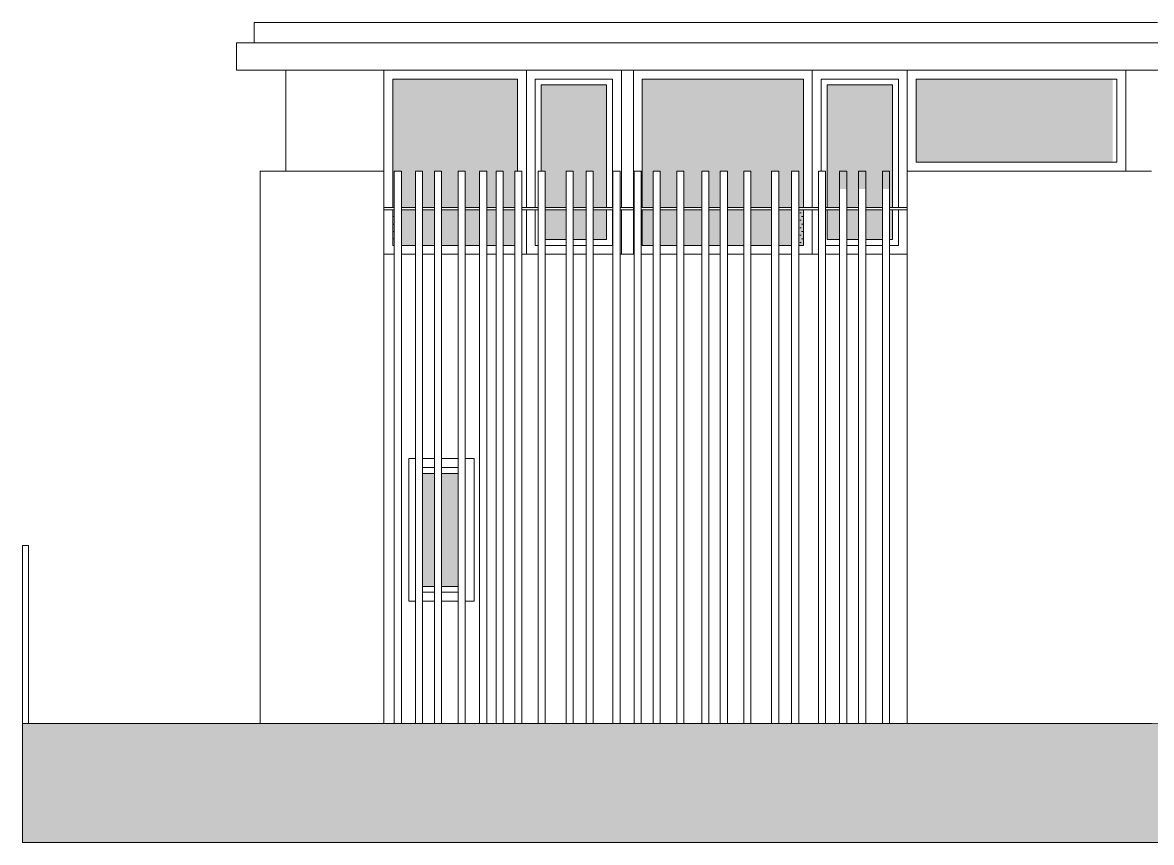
# Model space of a CAD drawing. Header units: metres. Extents: x -183 to 1639, y -350 to 198.
# Drawn here: x 690.76 to 700.26, y -184.45 to -177.55 of the extents above; entities that cross this region are included whole.
import ezdxf

# ---------------------------------------------------------------- set-up
doc = ezdxf.new("R2010")
doc.units = ezdxf.units.M
doc.header["$MEASUREMENT"] = 0
doc.layers.add('FLOATINGWINDOWS', color=2, linetype='Continuous', plot=False)
for name, color, linetype in [('okna', 4, 'Continuous'), ('panely', 4, 'Continuous'), ('pohled', 4, 'Continuous'), ('SRAFA', 251, 'Continuous'), ('SRAFY-TERÉN', 252, 'Continuous')]:
    doc.layers.add(name, color=color, linetype=linetype)
pattern_1 = [(360, (205.130257, 62.758403), (0.015625, 0.03125), [0, -0.03125])]

msp = doc.modelspace()

# ---------------------------------------------------------------- hatches: boundary and pattern name
at = {"layer": 'SRAFA', "linetype": 'Continuous', "lineweight": 0}
for points in [[(694.9211, -178.0213), (693.8711, -178.0213), (693.8711, -179.1028), (693.8839, -179.1028), (693.8839, -178.7963), (693.9439, -178.7963), (693.9439, -179.1028), (694.0624, -179.1028), (694.0624, -178.7963), (694.1224, -178.7963), (694.1224, -179.1028), (694.222, -179.1028), (694.222, -178.7963), (694.282, -178.7963), (694.282, -179.1028), (694.422, -179.1028), (694.422, -178.7963), (694.482, -178.7963), (694.482, -179.1028), (694.6021, -179.1028), (694.6021, -178.7963), (694.6621, -178.7963), (694.6621, -179.1028), (694.742, -179.1028), (694.742, -178.7963), (694.802, -178.7963), (694.802, -179.1028), (694.8975, -179.1028), (694.8975, -178.7963), (694.9211, -178.7963)], [(697.3269, -178.0213), (695.9711, -178.0213), (695.9711, -179.1028), (696.062, -179.1028), (696.062, -178.7963), (696.122, -178.7963), (696.122, -179.1028), (696.262, -179.1028), (696.262, -178.7963), (696.322, -178.7963), (696.322, -179.1028), (696.472, -179.1028), (696.472, -178.7963), (696.532, -178.7963), (696.532, -179.1028), (696.6274, -179.1028), (696.6274, -178.7963), (696.6874, -178.7963), (696.6874, -179.1028), (696.8247, -179.1028), (696.8247, -178.7963), (696.8847, -178.7963), (696.8847, -179.1028), (697.0594, -179.1028), (697.0594, -178.7963), (697.1194, -178.7963), (697.1194, -179.1028), (697.2285, -179.1028), (697.2285, -178.7963), (697.2885, -178.7963), (697.2885, -179.1028), (697.3269, -179.1028)], [(699.9311, -178.0213), (698.2769, -178.0213), (698.2769, -178.7213), (699.9311, -178.7213)], [(695.6711, -178.0713), (695.1211, -178.0713), (695.1211, -178.7963), (695.1547, -178.7963), (695.1547, -179.1028), (695.3295, -179.1028), (695.3295, -178.7963), (695.3895, -178.7963), (695.3895, -179.1028), (695.4985, -179.1028), (695.4985, -178.7963), (695.5585, -178.7963), (695.5585, -179.1028), (695.6711, -179.1028)], [(698.0769, -178.0713), (697.5269, -178.0713), (697.5269, -179.1028), (697.6323, -179.1028), (697.6323, -178.9463), (697.6923, -178.9463), (697.6923, -179.1028), (697.7919, -179.1028), (697.7919, -178.9463), (697.8519, -178.9463), (697.8519, -179.1028), (697.9919, -179.1028), (697.9919, -178.9463), (698.0519, -178.9463), (698.0519, -179.1028), (698.0769, -179.1028)], [(694.0624, -179.4213), (694.0624, -179.1228), (693.9439, -179.1228), (693.9439, -179.4213)], [(694.222, -179.4213), (694.222, -179.1228), (694.1224, -179.1228), (694.1224, -179.4213)], [(694.422, -179.4213), (694.422, -179.1228), (694.282, -179.1228), (694.282, -179.4213)], [(694.6021, -179.1228), (694.482, -179.1228), (694.482, -179.4213), (694.6021, -179.4213)], [(694.742, -179.1228), (694.6621, -179.1228), (694.6621, -179.4213), (694.742, -179.4213)], [(694.8975, -179.4213), (694.8975, -179.1228), (694.802, -179.1228), (694.802, -179.4213)], [(695.3295, -179.3713), (695.3295, -179.1228), (695.1547, -179.1228), (695.1547, -179.3713)], [(695.4985, -179.3713), (695.4985, -179.1228), (695.3895, -179.1228), (695.3895, -179.3713)], [(695.5585, -179.1228), (695.5585, -179.3713), (695.6711, -179.3713), (695.6711, -179.1228)], [(696.062, -179.4213), (696.062, -179.1228), (695.9711, -179.1228), (695.9711, -179.4213)], [(696.262, -179.4213), (696.262, -179.1228), (696.122, -179.1228), (696.122, -179.4213)], [(696.472, -179.4213), (696.472, -179.1228), (696.322, -179.1228), (696.322, -179.4213)], [(696.6274, -179.4213), (696.6274, -179.1228), (696.532, -179.1228), (696.532, -179.4213)], [(696.8247, -179.4213), (696.8247, -179.1228), (696.6874, -179.1228), (696.6874, -179.4213)], [(697.0594, -179.4213), (697.0594, -179.1228), (696.8847, -179.1228), (696.8847, -179.4213)], [(697.2285, -179.4213), (697.2285, -179.1228), (697.1194, -179.1228), (697.1194, -179.4213)], [(697.2885, -179.1228), (697.2885, -179.4213), (697.3269, -179.4213), (697.3269, -179.1228)], [(697.6323, -179.3713), (697.6323, -179.1228), (697.5269, -179.1228), (697.5269, -179.3713)], [(697.7919, -179.3713), (697.7919, -179.1228), (697.6923, -179.1228), (697.6923, -179.3713)], [(697.9919, -179.3713), (697.9919, -179.1228), (697.8519, -179.1228), (697.8519, -179.3713)], [(698.0769, -179.3713), (698.0769, -179.1228), (698.0519, -179.1228), (698.0519, -179.3713)], [(694.222, -182.2913), (694.222, -181.3413), (694.1224, -181.3413), (694.1224, -182.2913)], [(694.422, -181.3413), (694.282, -181.3413), (694.282, -182.2913), (694.422, -182.2913)]]:
    msp.add_hatch(color=254, dxfattribs=at).paths.add_polyline_path(points)
h = msp.add_hatch(dxfattribs=at)
h.set_pattern_fill('DOTS', color=4, scale=0.5, style=0)
h.set_pattern_definition(pattern_1)
h.paths.add_polyline_path([(693.8839, -179.4213), (693.8839, -179.1228), (693.8711, -179.1228), (693.8711, -179.4213)])
h = msp.add_hatch(dxfattribs=at)
h.set_pattern_fill('DOTS', color=4, scale=0.5, style=0)
h.set_pattern_definition(pattern_1)
h.paths.add_polyline_path([(697.3269, -179.4213), (697.3269, -179.1228), (697.2885, -179.1228), (697.2885, -179.4213)])
at = {"layer": 'SRAFY-TERÉN', "linetype": 'Continuous', "lineweight": 0}
msp.add_hatch(color=256, dxfattribs=at).paths.add_polyline_path([(690.7561, -183.4463), (690.7561, -184.4463), (716.8733, -184.4463), (716.8733, -182.6396), (716.1561, -182.6463), (700.2561, -183.4463)])

# ---------------------------------------------------------------- linework, layer by layer
at = {"layer": 'FLOATINGWINDOWS', "linetype": 'Continuous', "lineweight": 0}
for points in [[(694.1224, -181.3413), (694.222, -181.3413), (694.222, -182.2913), (694.1224, -182.2913)], [(694.282, -181.3413), (694.422, -181.3413), (694.422, -182.2913), (694.282, -182.2913)]]:
    msp.add_lwpolyline(points, close=True, dxfattribs=at)
at = {"layer": 'FLOATINGWINDOWS', "linetype": 'Continuous', "lineweight": 0, "flags": 128}
msp.add_lwpolyline([(690.7561, -183.4463), (690.7561, -184.4463), (716.8733, -184.4463), (716.8733, -182.6396), (716.1561, -182.6463), (700.2561, -183.4463)], close=True, dxfattribs=at)
at = {"layer": 'okna', "linetype": 'Continuous', "lineweight": 0}
for p, q in [((692.7061, -177.7167), (692.7061, -177.5463)), ((692.9711, -177.9463), (692.9711, -178.7963)), ((693.7961, -177.9463), (693.7961, -183.4463)), ((694.9961, -179.1028), (694.9961, -177.9463)), ((695.7961, -179.1028), (695.7961, -177.9463)), ((697.4019, -179.1028), (697.4019, -177.9463)), ((697.4019, -177.9463), (697.4019, -179.1028)), ((699.9661, -178.0213), (699.9661, -178.7213)), ((699.9661, -178.7213), (698.2769, -178.7213)), ((692.7561, -178.7963), (692.7561, -183.4463)), ((692.7561, -178.7963), (693.7961, -178.7963)), ((693.8839, -183.4463), (693.8839, -178.7963)), ((693.9439, -178.7963), (693.8839, -178.7963)), ((693.9439, -178.7963), (693.9439, -179.4213)), ((694.0624, -183.4463), (694.0624, -178.7963)), ((694.1224, -178.7963), (694.0624, -178.7963)), ((694.1224, -178.7963), (694.1224, -183.4463)), ((694.222, -183.4463), (694.222, -178.7963)), ((694.282, -178.7963), (694.222, -178.7963)), ((694.282, -178.7963), (694.282, -183.4463)), ((694.422, -183.4463), (694.422, -178.7963)), ((694.482, -178.7963), (694.422, -178.7963)), ((694.482, -179.4963), (694.482, -178.7963)), ((694.6021, -183.4463), (694.6021, -178.7963)), ((694.6621, -178.7963), (694.6021, -178.7963)), ((694.6621, -178.7963), (694.6621, -183.4463)), ((694.742, -183.4463), (694.742, -178.7963)), ((694.802, -178.7963), (694.742, -178.7963)), ((694.802, -178.7963), (694.802, -183.4463)), ((694.8975, -183.4463), (694.8975, -178.7963)), ((694.9575, -178.7963), (694.8975, -178.7963)), ((694.9575, -178.7963), (694.9575, -183.4463)), ((695.0947, -183.4463), (695.0947, -178.7963)), ((695.1547, -178.7963), (695.0947, -178.7963)), ((695.1547, -178.7963), (695.1547, -183.4463)), ((695.3295, -183.4463), (695.3295, -178.7963)), ((695.3895, -178.7963), (695.3295, -178.7963)), ((695.3895, -178.7963), (695.3895, -183.4463)), ((695.4985, -183.4463), (695.4985, -178.7963)), ((695.5585, -178.7963), (695.4985, -178.7963)), ((695.5585, -178.7963), (695.5585, -183.4463)), ((695.7239, -183.4463), (695.7239, -178.7963)), ((695.7839, -178.7963), (695.7239, -178.7963)), ((695.7839, -178.7963), (695.7839, -183.4463)), ((695.9023, -183.4463), (695.9023, -178.7963)), ((695.9623, -178.7963), (695.9023, -178.7963)), ((695.9623, -178.7963), (695.9623, -183.4463)), ((696.062, -183.4463), (696.062, -178.7963)), ((696.122, -178.7963), (696.062, -178.7963)), ((696.122, -178.7963), (696.122, -183.4463)), ((696.262, -183.4463), (696.262, -178.7963)), ((696.322, -178.7963), (696.262, -178.7963)), ((696.322, -179.4963), (696.322, -178.7963)), ((696.472, -183.4463), (696.472, -178.7963)), ((696.532, -178.7963), (696.472, -178.7963)), ((696.532, -178.7963), (696.532, -183.4463)), ((696.6274, -183.4463), (696.6274, -178.7963)), ((696.6874, -178.7963), (696.6274, -178.7963)), ((696.6874, -178.7963), (696.6874, -183.4463)), ((696.8247, -183.4463), (696.8247, -178.7963)), ((696.8847, -178.7963), (696.8247, -178.7963)), ((696.8847, -178.7963), (696.8847, -183.4463)), ((697.0594, -183.4463), (697.0594, -178.7963)), ((697.1194, -178.7963), (697.0594, -178.7963)), ((697.1194, -178.7963), (697.1194, -183.4463)), ((697.2285, -183.4463), (697.2285, -178.7963)), ((697.2885, -178.7963), (697.2285, -178.7963)), ((697.2885, -178.7963), (697.2885, -183.4463)), ((697.4538, -183.4463), (697.4538, -178.7963)), ((697.5138, -178.7963), (697.4538, -178.7963)), ((697.5138, -178.7963), (697.5138, -183.4463)), ((697.6323, -179.4558), (697.6323, -178.7963)), ((697.6923, -178.7963), (697.6323, -178.7963)), ((697.6923, -178.7963), (697.6923, -183.4463)), ((697.7919, -183.4463), (697.7919, -178.7963)), ((697.8519, -178.7963), (697.7919, -178.7963)), ((697.8519, -178.7963), (697.8519, -183.4463)), ((697.9919, -183.4463), (697.9919, -178.7963)), ((698.0519, -178.7963), (697.9919, -178.7963)), ((698.0519, -179.4963), (698.0519, -178.7963)), ((699.8061, -178.7963), (698.2019, -178.7963)), ((700.2561, -178.7963), (699.8061, -178.7963)), ((693.7961, -179.1028), (693.8839, -179.1028)), ((693.7961, -179.1228), (693.8839, -179.1228)), ((693.9439, -179.1028), (694.0624, -179.1028)), ((694.1224, -179.1028), (694.222, -179.1028)), ((694.282, -179.1028), (694.422, -179.1028)), ((694.482, -179.1028), (694.6021, -179.1028)), ((694.6621, -179.1028), (694.742, -179.1028)), ((694.802, -179.1028), (694.8975, -179.1028)), ((694.9575, -179.1028), (695.0947, -179.1028)), ((694.9575, -179.1228), (695.0947, -179.1228)), ((695.5585, -179.1028), (695.7239, -179.1028)), ((695.5585, -179.1228), (695.7239, -179.1228)), ((695.7839, -179.1028), (695.9023, -179.1028)), ((695.7839, -179.1228), (695.9023, -179.1228)), ((695.7961, -179.4058), (695.7961, -179.1228)), ((697.2885, -179.1028), (697.4538, -179.1028)), ((697.2885, -179.1228), (697.4538, -179.1228)), ((697.4019, -179.4058), (697.4019, -179.1228)), ((697.4019, -179.1228), (697.4019, -179.4963)), ((698.0519, -179.1028), (698.2019, -179.1028)), ((698.0519, -179.1228), (698.2019, -179.1228)), ((693.9439, -179.4213), (693.9439, -183.4463)), ((693.7961, -179.4963), (693.8839, -179.4963)), ((693.9439, -179.4963), (694.0624, -179.4963)), ((694.1224, -179.4963), (694.222, -179.4963)), ((694.282, -179.4963), (694.422, -179.4963)), ((694.482, -179.4963), (694.6021, -179.4963)), ((694.482, -179.4963), (694.482, -183.4463)), ((694.6621, -179.4963), (694.742, -179.4963)), ((694.802, -179.4963), (694.8975, -179.4963)), ((694.9575, -179.4963), (695.0947, -179.4963)), ((694.9961, -179.4963), (694.9961, -179.4558)), ((695.1547, -179.4963), (695.3295, -179.4963)), ((695.3895, -179.4963), (695.4985, -179.4963)), ((695.5585, -179.4963), (695.7239, -179.4963)), ((695.7839, -179.4963), (695.9023, -179.4963)), ((695.7961, -179.4963), (695.7961, -179.4558)), ((696.062, -179.4963), (695.9604, -179.4963)), ((695.9623, -179.4963), (696.062, -179.4963)), ((696.122, -179.4963), (696.262, -179.4963)), ((696.322, -179.4963), (696.472, -179.4963)), ((696.322, -179.4963), (696.322, -183.4463)), ((696.532, -179.4963), (696.6274, -179.4963)), ((696.6874, -179.4963), (696.8247, -179.4963)), ((696.8847, -179.4963), (697.0594, -179.4963)), ((697.1194, -179.4963), (697.2285, -179.4963)), ((697.2885, -179.4963), (697.4538, -179.4963)), ((697.4019, -179.4963), (697.4019, -179.4558)), ((697.5138, -179.4963), (697.6323, -179.4963)), ((697.6323, -183.4463), (697.6323, -179.4558)), ((697.6923, -179.4963), (697.7919, -179.4963)), ((697.8519, -179.4963), (697.9919, -179.4963)), ((698.0519, -179.4963), (698.2019, -179.4963)), ((698.0519, -179.4963), (698.0519, -183.4463)), ((698.2019, -179.4963), (698.2019, -183.4463)), ((694.0061, -182.4163), (694.0061, -181.2163)), ((694.0624, -181.2163), (694.0061, -181.2163)), ((694.222, -181.2163), (694.1224, -181.2163)), ((694.422, -181.2163), (694.282, -181.2163)), ((694.5561, -181.2163), (694.492, -181.2163)), ((694.5561, -182.4163), (694.5561, -181.2163)), ((690.8061, -181.9463), (690.8061, -183.4463)), ((694.0061, -182.4163), (694.0624, -182.4163)), ((694.1224, -182.4163), (694.222, -182.4163)), ((694.282, -182.4163), (694.422, -182.4163)), ((694.482, -182.4163), (694.5561, -182.4163)), ((700.2561, -183.4463), (690.7561, -183.4463))]:
    msp.add_line(p, q, dxfattribs=at)
for points in [[(693.8839, -179.4963), (693.7961, -179.4963), (693.7961, -177.9463), (695.7961, -177.9463), (695.7961, -179.1028)], [(693.8711, -179.1028), (693.8711, -178.0213), (694.9211, -178.0213), (694.9211, -178.7963)], [(694.9961, -179.1028), (694.9961, -177.9463), (695.7961, -177.9463), (695.7961, -179.1028)], [(695.0711, -179.1028), (695.0711, -178.0213), (695.7211, -178.0213), (695.7211, -179.1028)], [(695.8961, -179.4963), (695.8961, -177.9463), (697.4019, -177.9463), (697.4019, -179.1028)], [(695.9711, -179.1028), (695.9711, -178.0213), (697.3269, -178.0213), (697.3269, -179.1028)], [(697.4019, -179.1028), (697.4019, -177.9463), (698.2019, -177.9463), (698.2019, -179.4963), (698.0519, -179.4963)], [(697.4769, -178.7963), (697.4769, -178.0213), (698.1269, -178.0213), (698.1269, -179.1028)], [(695.1211, -178.7963), (695.1211, -178.0713), (695.6711, -178.0713), (695.6711, -179.1028)], [(697.5269, -179.1028), (697.5269, -178.0713), (698.0769, -178.0713), (698.0769, -179.1028)], [(694.9961, -179.4963), (694.9961, -179.1228)], [(695.0711, -179.4213), (695.0711, -179.1228)], [(695.7211, -179.1228), (695.7211, -179.4213)], [(695.7961, -179.1228), (695.7961, -179.4058)], [(695.7961, -179.1228), (695.7961, -179.4963)], [(697.4019, -179.4058), (697.4019, -179.1228)], [(697.4019, -179.1228), (697.4019, -179.4058)], [(698.1269, -179.1228), (698.1269, -179.4213)], [(695.0947, -179.4213), (695.0711, -179.4213), (695.0829, -179.4213)], [(695.3295, -179.4213), (695.1547, -179.4213)], [(695.4985, -179.4213), (695.3895, -179.4213)], [(695.7211, -179.4213), (695.7211, -179.4213), (695.5585, -179.4213)], [(698.1269, -179.4213), (698.0519, -179.4213)], [(694.222, -179.4963), (694.1224, -179.4963)], [(694.422, -179.4963), (694.282, -179.4963)], [(694.6021, -179.4963), (694.482, -179.4963)], [(694.742, -179.4963), (694.6621, -179.4963)], [(694.8975, -179.4963), (694.802, -179.4963)], [(695.0947, -179.4963), (694.9575, -179.4963)], [(695.0947, -179.4963), (694.9961, -179.4963), (694.9961, -179.4558)], [(695.3295, -179.4963), (695.1547, -179.4963)], [(695.3295, -179.4963), (695.1547, -179.4963)], [(695.4985, -179.4963), (695.3895, -179.4963)], [(695.4985, -179.4963), (695.3895, -179.4963)], [(695.7239, -179.4963), (695.5585, -179.4963)], [(695.7239, -179.4963), (695.5585, -179.4963)], [(695.7961, -179.4558), (695.7961, -179.4963), (695.7839, -179.4963)], [(695.7961, -179.4558), (695.7961, -179.4963), (695.7839, -179.4963)], [(695.9023, -179.4963), (695.8961, -179.4963), (695.8961, -179.4558)], [(696.472, -179.4963), (696.322, -179.4963)], [(696.6274, -179.4963), (696.532, -179.4963)], [(696.8247, -179.4963), (696.6874, -179.4963)], [(697.0594, -179.4963), (696.8847, -179.4963)], [(697.2285, -179.4963), (697.1194, -179.4963)], [(697.4019, -179.4558), (697.4019, -179.4963), (697.2885, -179.4963)], [(697.4538, -179.4963), (697.4019, -179.4963), (697.4019, -179.4558)], [(697.6323, -179.4963), (697.5138, -179.4963)], [(697.7919, -179.4963), (697.6923, -179.4963)], [(697.9919, -179.4963), (697.8519, -179.4963)], [(694.0624, -182.4163), (694.0061, -182.4163), (694.0061, -181.2163), (694.0624, -181.2163)], [(694.1224, -181.2163), (694.222, -181.2163)], [(694.282, -181.2163), (694.422, -181.2163)], [(694.482, -181.2163), (694.5561, -181.2163), (694.5561, -182.4163), (694.482, -182.4163)], [(694.1224, -181.2913), (694.222, -181.2913)], [(694.1224, -181.3413), (694.222, -181.3413)], [(694.282, -181.2913), (694.422, -181.2913)], [(694.282, -181.3413), (694.422, -181.3413)], [(694.222, -182.2913), (694.1224, -182.2913)], [(694.422, -182.2913), (694.282, -182.2913)], [(694.222, -182.3413), (694.1224, -182.3413)], [(694.422, -182.3413), (694.282, -182.3413)], [(694.222, -182.4163), (694.1224, -182.4163)], [(694.422, -182.4163), (694.282, -182.4163)]]:
    msp.add_lwpolyline(points, dxfattribs=at)
at = {"layer": 'panely', "linetype": 'Continuous', "lineweight": 0}
for p, q in [((690.7561, -183.4463), (690.7561, -181.9463)), ((690.7561, -181.9463), (690.8061, -181.9463))]:
    msp.add_line(p, q, dxfattribs=at)
at = {"layer": 'pohled', "lineweight": 0}
for p, q in [((692.7061, -177.5463), (700.3061, -177.5463)), ((692.5561, -177.7167), (700.4561, -177.7167)), ((692.5561, -177.9463), (692.5561, -177.7167)), ((692.5561, -177.9463), (700.4561, -177.9463)), ((693.7961, -178.7963), (693.7961, -177.9463)), ((699.9661, -178.0213), (698.2769, -178.0213)), ((698.2769, -178.0213), (698.2769, -178.7213)), ((700.0411, -178.7963), (700.0411, -177.9463)), ((700.0411, -178.0213), (700.0411, -177.9463))]:
    msp.add_line(p, q, dxfattribs=at)
at = {"layer": 'SRAFA', "color": 4, "linetype": 'Continuous', "lineweight": 0}
for p, q in [((693.9439, -179.1228), (694.0624, -179.1228)), ((694.1224, -179.1228), (694.222, -179.1228)), ((694.282, -179.1228), (694.422, -179.1228)), ((694.482, -179.1228), (694.6021, -179.1228)), ((694.6621, -179.1228), (694.742, -179.1228)), ((694.802, -179.1228), (694.8975, -179.1228)), ((694.9961, -179.4058), (694.9961, -179.1228)), ((695.1547, -179.1028), (695.3295, -179.1028)), ((695.1547, -179.1228), (695.3295, -179.1228)), ((695.3895, -179.1028), (695.4985, -179.1028)), ((695.3895, -179.1228), (695.4985, -179.1228)), ((695.9623, -179.1028), (696.062, -179.1028)), ((696.062, -179.1028), (695.9623, -179.1028)), ((695.9623, -179.1228), (696.062, -179.1228)), ((696.062, -179.1228), (695.9623, -179.1228)), ((696.262, -179.1028), (696.122, -179.1028)), ((696.262, -179.1228), (696.122, -179.1228)), ((696.322, -179.1028), (696.472, -179.1028)), ((696.322, -179.1228), (696.472, -179.1228)), ((696.532, -179.1028), (696.6274, -179.1028)), ((696.532, -179.1228), (696.6274, -179.1228)), ((696.6874, -179.1028), (696.8247, -179.1028)), ((696.6874, -179.1228), (696.8247, -179.1228)), ((696.8847, -179.1028), (697.0594, -179.1028)), ((696.8847, -179.1228), (697.0594, -179.1228)), ((697.1194, -179.1028), (697.2285, -179.1028)), ((697.1194, -179.1228), (697.2285, -179.1228)), ((697.5138, -179.1028), (697.6323, -179.1028)), ((697.5138, -179.1228), (697.6323, -179.1228)), ((697.6923, -179.1028), (697.7919, -179.1028)), ((697.6923, -179.1228), (697.7919, -179.1228)), ((697.8519, -179.1028), (697.9919, -179.1028)), ((697.8519, -179.1228), (697.9919, -179.1228)), ((697.2885, -179.4213), (697.3269, -179.4213))]:
    msp.add_line(p, q, dxfattribs=at)
for points in [[(693.8711, -179.4213), (693.8711, -179.1228)], [(695.6711, -179.1228), (695.6711, -179.3713)], [(695.9711, -179.4213), (695.9711, -179.1228)], [(697.3269, -179.1228), (697.3269, -179.4213)], [(697.5269, -179.3713), (697.5269, -179.1228)], [(698.0769, -179.1228), (698.0769, -179.3713)], [(693.8839, -179.4213), (693.8711, -179.4213), (693.8711, -179.4213)], [(694.0624, -179.4213), (693.9439, -179.4213)], [(694.222, -179.4213), (694.1224, -179.4213)], [(694.422, -179.4213), (694.282, -179.4213)], [(694.6021, -179.4213), (694.482, -179.4213)], [(694.742, -179.4213), (694.6621, -179.4213)], [(694.8975, -179.4213), (694.802, -179.4213)], [(695.3295, -179.3713), (695.1547, -179.3713)], [(695.4985, -179.3713), (695.3895, -179.3713)], [(695.6711, -179.3713), (695.6711, -179.3713), (695.5585, -179.3713)], [(696.062, -179.4213), (695.9711, -179.4213)], [(696.262, -179.4213), (696.122, -179.4213)], [(696.472, -179.4213), (696.322, -179.4213)], [(696.6274, -179.4213), (696.532, -179.4213)], [(696.8247, -179.4213), (696.6874, -179.4213)], [(697.0594, -179.4213), (696.8847, -179.4213)], [(697.2285, -179.4213), (697.1194, -179.4213)], [(697.6323, -179.4213), (697.5138, -179.4213)], [(697.6323, -179.3713), (697.5269, -179.3713), (697.5269, -179.3713)], [(697.7919, -179.3713), (697.6923, -179.3713)], [(697.7919, -179.4213), (697.6923, -179.4213)], [(697.9919, -179.3713), (697.8519, -179.3713)], [(697.9919, -179.4213), (697.8519, -179.4213)], [(698.0769, -179.3713), (698.0519, -179.3713)]]:
    msp.add_lwpolyline(points, dxfattribs=at)

doc.saveas('drawing.dxf')
